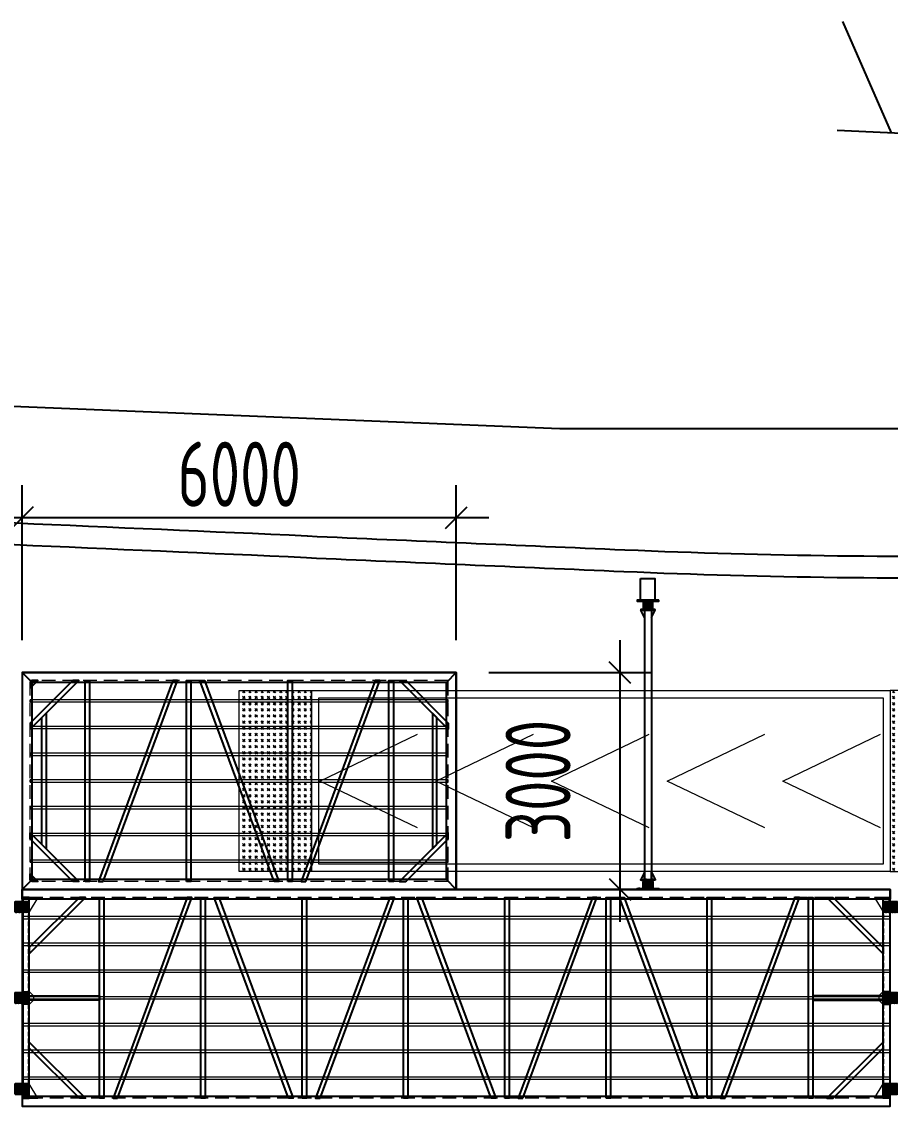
# Model space of a CAD drawing. Header units: millimetres. Extents: x 4 to 2106212, y -117026 to 198097.
# Drawn here: x 1083729 to 1095736, y 123805 to 138809 of the extents above; entities that cross this region are included whole.
import ezdxf

# ---------------------------------------------------------------- set-up
doc = ezdxf.new("R2010")
doc.units = ezdxf.units.MM
for name, pattern in [('CENTER', [0.6, 0.375, -0.075, 0.075, -0.075]), ('CENTER2', [28.575, 19.05, -3.175, 3.175, -3.175]), ('HIDDEN', [9.525, 6.35, -3.175])]:
    doc.linetypes.add(name, pattern=pattern)
for name, color, linetype in [('HR-pontoon', 161, 'Continuous'), ('粗实线', 7, 'Continuous'), ('连接端梁', 130, 'Continuous'), ('铝横梁', 220, 'Continuous')]:
    doc.layers.add(name, color=color, linetype=linetype)
for name, color, linetype, lineweight in [('加强板', 140, 'Continuous', 18), ('抱桩器', 1, 'Continuous', 18), ('橡胶块', 30, 'Continuous', 9), ('虚线', 1, 'CENTER2', 0), ('铝龙骨', 7, 'Continuous', 9)]:
    doc.layers.add(name, color=color, linetype=linetype, lineweight=lineweight)
doc.styles.add('hztxt', font='ros1.shx', dxfattribs={"width": 0.8, "bigfont": 'hztxt.shx'})
doc.linetypes.add('10422', pattern='A,2,[150,AAA.SHX,S=1,R=0,X=0,Y=1],2,[177,AAA.SHX,S=1,R=0,X=0,Y=0.8],1e-09', length=4)
doc.linetypes.add('444', pattern='A,4.5,[145,AAA.SHX,S=1,R=0,X=0,Y=1],4.5,-0.5,[146,AAA.SHX,S=1,R=0,X=0,Y=0],-0.5', length=10)
doc.dimstyles.new('DIM-300', dxfattribs={"dimscale": 300, "dimtxt": 3, "dimasz": 1, "dimexe": 1.5, "dimexo": 1.5, "dimgap": 0.5, "dimtad": 1, "dimdec": 0, "dimzin": 0, "dimdsep": 46, "dimtxsty": 'hztxt', "dimblk": 'OBLIQUE', "dimcen": 0, "dimdle": 1.5, "dimclrd": 9, "dimclre": 9, "dimclrt": 6, "dimadec": 0, "dimazin": 0, "dimtfac": 1, "dimtdec": 0, "dimtix": 1, "dimtofl": 0, "dimtmove": 2, "dimatfit": 0, "dimfxl": 5, "dimtolj": 1, "dimtzin": 0, "dimarcsym": 0})
pattern_1 = [(225, (43212.285, 45564.743), (4.49012806, -4.49012806), []), (225, (43207.795, 45564.743), (4.49012806, -4.49012806), [7.9375, -1.5875, 0, -1.5875])]
pattern_2 = [(225, (-344287.005, -129412.7357), (4.49012806, -4.49012806), []), (225, (-344291.495, -129412.7357), (4.49012806, -4.49012806), [7.9375, -1.5875, 0, -1.5875])]

# ---------------------------------------------------------------- blocks, each defined once
blk = doc.blocks.new('_Oblique')
at = {"color": 0, "linetype": 'ByBlock', "lineweight": -2}
blk.add_line((-0.5, -0.5), (0.5, 0.5), dxfattribs=at)
blk = doc.blocks.new('*D79')
at = {"color": 9, "lineweight": -2, "transparency": 16777216}
for p, q in [((1083736, 130255), (1083736, 132399)), ((1089736, 130255), (1089736, 132399)), ((1083286, 131949), (1090186, 131949))]:
    blk.add_line(p, q, dxfattribs=at)
at = {"layer": 'Defpoints', "color": 0, "transparency": 16777216}
for p in [(1089736, 131949), (1083736, 129805), (1089736, 129805)]:
    blk.add_point(p, dxfattribs=at)
at = {"color": 9, "lineweight": -2, "transparency": 16777216, "xscale": 300, "yscale": 300, "zscale": 300, "rotation": 180}
blk.add_blockref('_Oblique', (1083736, 131949), dxfattribs=at)
at = {"color": 9, "lineweight": -2, "transparency": 16777216, "xscale": 300, "yscale": 300, "zscale": 300}
blk.add_blockref('_Oblique', (1089736, 131949), dxfattribs=at)
at = {"color": 6, "transparency": 16777216, "insert": (1086736, 132549), "char_height": 900, "attachment_point": 5, "style": 'hztxt'}
blk.add_mtext('\\A1;6000', dxfattribs=at)
blk = doc.blocks.new('*D80')
at = {"color": 9, "lineweight": -2, "transparency": 16777216}
for p, q in [((1091999, 130255), (1091999, 126355)), ((1090186, 129805), (1092449, 129805)), ((1090186, 126805), (1092449, 126805))]:
    blk.add_line(p, q, dxfattribs=at)
at = {"layer": 'Defpoints', "color": 0, "transparency": 16777216}
for p in [(1089736, 129805), (1089736, 126805), (1091999, 126805)]:
    blk.add_point(p, dxfattribs=at)
at = {"color": 9, "lineweight": -2, "transparency": 16777216, "xscale": 300, "yscale": 300, "zscale": 300}
for p, rotation in [((1091999, 129805), 90), ((1091999, 126805), 270)]:
    blk.add_blockref('_Oblique', p, dxfattribs=dict(at, rotation=rotation))
at = {"color": 6, "transparency": 16777216, "insert": (1090867, 128305), "char_height": 900, "attachment_point": 5, "rotation": 90, "style": 'hztxt'}
blk.add_mtext('\\A1;3000', dxfattribs=at)
blk = doc.blocks.new('*U581')
at = {"layer": '抱桩器'}
h = blk.add_hatch(dxfattribs=at)
h.set_pattern_fill('GOST_GLASS', color=252, scale=10, angle=90)
h.set_pattern_definition([(135, (-669974.417, -109419.865), (5e-15, 84.852814), [50, -70]), (135, (-669974.417, -109398.65), (5e-15, 84.852814), [20, -100]), (135, (-669995.63, -109419.865), (5e-15, 84.852814), [20, -100])])
h.paths.add_polyline_path([(-3750, 1250), (-3750, -1250), (-4750, -1250), (-4750, 1250)])
h = blk.add_hatch(dxfattribs=at)
h.set_pattern_fill('GOST_GLASS', color=252, scale=10, angle=90)
h.set_pattern_definition([(135, (-673974.717, -109419.865), (5e-15, 84.852814), [50, -70]), (135, (-673974.717, -109398.65), (5e-15, 84.852814), [20, -100]), (135, (-673995.93, -109419.865), (5e-15, 84.852814), [20, -100])])
h.paths.add_polyline_path([(4250, 1250), (4250, -1250), (4750, -1250), (4750, 1250)])
at = {"layer": '抱桩器', "color": 252}
for points in [[(-3750, 1250), (-3750, -1250), (-4750, -1250), (-4750, 1250)], [(4250, -1250), (-3750, -1250), (-3750, 1250), (4250, 1250)], [(4250, 1250), (4250, -1250), (4750, -1250), (4750, 1250)], [(4150, -1150), (-3650, -1150), (-3650, 1150), (4150, 1150)]]:
    blk.add_lwpolyline(points, close=True, dxfattribs=at)
for points in [[(-2284, -650), (-3634, 0), (-2284, 650)], [(-684, -650), (-2034, 0), (-684, 650)], [(916, -650), (-434, 0), (916, 650)], [(2516, -650), (1166, 0), (2516, 650)], [(4116, -650), (2766, 0), (4116, 650)]]:
    blk.add_lwpolyline(points, dxfattribs=at)
blk = doc.blocks.new('*U582')
at = {"color": 0, "linetype": 'ByBlock', "lineweight": -2, "transparency": 16777216}
blk.add_blockref('*U581', (0, 0), dxfattribs=at)
blk = doc.blocks.new('MT-ZP')
at = {"layer": 'HR-pontoon', "color": 252}
for points in [[(668224, 261226), (668224, 258226), (674224, 258226), (674224, 261226)], [(668224, 258226), (668224, 255226), (680224, 255226), (680224, 258226)]]:
    blk.add_lwpolyline(points, close=True, dxfattribs=at)
at = {"color": 252}
blk.add_blockref('*U582', (675974, 259726), dxfattribs=at)
blk = doc.blocks.new('*U75')
blk.add_blockref('MT-ZP', (-692747, -252919))
blk = doc.blocks.new('*U76')
at = {"color": 0, "linetype": 'ByBlock', "lineweight": -2, "transparency": 16777216}
blk.add_blockref('*U75', (0, 0), dxfattribs=at)
blk = doc.blocks.new('*D525')
at = {"color": 9, "lineweight": -2, "transparency": 16777216}
for p, q in [((1071721, 123355), (1071721, 118236)), ((1141796, 123355), (1141796, 118236)), ((1071271, 118686), (1142246, 118686))]:
    blk.add_line(p, q, dxfattribs=at)
at = {"layer": 'Defpoints', "color": 0, "transparency": 16777216}
for p in [(1071721, 123805), (1141796, 123805), (1141796, 118686)]:
    blk.add_point(p, dxfattribs=at)
at = {"color": 9, "lineweight": -2, "transparency": 16777216, "xscale": 300, "yscale": 300, "zscale": 300, "rotation": 180}
blk.add_blockref('_Oblique', (1071721, 118686), dxfattribs=at)
at = {"color": 9, "lineweight": -2, "transparency": 16777216, "xscale": 300, "yscale": 300, "zscale": 300}
blk.add_blockref('_Oblique', (1141796, 118686), dxfattribs=at)
at = {"color": 6, "transparency": 16777216, "insert": (1106759, 119286), "char_height": 900, "attachment_point": 5, "style": 'hztxt'}
blk.add_mtext('\\A1;70075', dxfattribs=at)
blk = doc.blocks.new('连接加强板')
at = {"layer": '加强板'}
blk.add_lwpolyline([(-194915, -559), (-194915, -359), (-195115, -479), (-195115, -559)], close=True, dxfattribs=at)
for centre in [(-195095, -519), (-194995, -519)]:
    blk.add_circle(centre, 9, dxfattribs=at)
blk = doc.blocks.new('*U1220')
at = {"layer": '加强板', "rotation": 90.00000000000001}
blk.add_blockref('连接加强板', (-459, 195015), dxfattribs=at)
blk = doc.blocks.new('*U1221')
at = {"color": 0, "linetype": 'ByBlock', "lineweight": -2, "transparency": 16777216}
blk.add_blockref('*U1220', (0, 0), dxfattribs=at)
blk = doc.blocks.new('*U1222')
at = {"layer": '加强板', "rotation": 90.00000000000001}
blk.add_blockref('连接加强板', (-459, 195015), dxfattribs=at)
blk = doc.blocks.new('*U1223')
at = {"color": 0, "linetype": 'ByBlock', "lineweight": -2, "transparency": 16777216}
blk.add_blockref('*U1222', (0, 0), dxfattribs=at)
blk = doc.blocks.new('*U1224')
at = {"layer": '加强板', "rotation": 90.00000000000001}
blk.add_blockref('连接加强板', (-459, 195015), dxfattribs=at)
blk = doc.blocks.new('*U1225')
at = {"color": 0, "linetype": 'ByBlock', "lineweight": -2, "transparency": 16777216}
blk.add_blockref('*U1224', (0, 0), dxfattribs=at)
blk = doc.blocks.new('*U1226')
at = {"layer": '加强板', "rotation": 90.00000000000001}
blk.add_blockref('连接加强板', (-459, 195015), dxfattribs=at)
blk = doc.blocks.new('*U1227')
at = {"color": 0, "linetype": 'ByBlock', "lineweight": -2, "transparency": 16777216}
blk.add_blockref('*U1226', (0, 0), dxfattribs=at)
blk = doc.blocks.new('*U1228')
at = {"layer": '加强板'}
blk.add_lwpolyline([(10, -90), (-70, -90), (-70, 90), (10, 90), (70, 30), (70, -30), (10, -90)], dxfattribs=at)
for centre in [(-30, 50), (-30, -50)]:
    blk.add_circle(centre, 9, dxfattribs=at)
blk = doc.blocks.new('*U1229')
at = {"color": 0, "linetype": 'ByBlock', "lineweight": -2, "transparency": 16777216}
blk.add_blockref('*U1228', (0, 0), dxfattribs=at)
blk = doc.blocks.new('*U1230')
at = {"layer": '加强板'}
blk.add_lwpolyline([(10, -90), (-70, -90), (-70, 90), (10, 90), (70, 30), (70, -30), (10, -90)], dxfattribs=at)
for centre in [(-30, 50), (-30, -50)]:
    blk.add_circle(centre, 9, dxfattribs=at)
blk = doc.blocks.new('*U1231')
at = {"color": 0, "linetype": 'ByBlock', "lineweight": -2, "transparency": 16777216}
blk.add_blockref('*U1230', (0, 0), dxfattribs=at)
blk = doc.blocks.new('橡胶块')
h = blk.add_hatch()
h.set_pattern_fill('ANSI36', color=2, scale=2)
h.paths.add_polyline_path([(0, 70, 0.414213562), (-10, 80), (-180, 80, 0.414213562), (-190, 70), (-190, -70, 0.414213562), (-180, -80), (-10, -80, 0.414213562), (0, -70)])
h.paths.add_polyline_path([(-166.93, 50, -1), (-153.07, 50, -1)], flags=16)
h.paths.add_polyline_path([(-153.07, -50, -1), (-166.93, -50, -1)], flags=16)
h.paths.add_polyline_path([(-36.93, 50, -1), (-23.07, 50, -1)], flags=16)
h.paths.add_polyline_path([(-23.07, -50, -1), (-36.93, -50, -1)], flags=16)
at = {"layer": '橡胶块', "color": 1, "linetype": 'CENTER', "ltscale": 0.36}
for p, q in [((-167.623, 50), (-152.377, 50)), ((-160, 42.377), (-160, 57.623)), ((-22.377, 50), (-37.623, 50)), ((-30, 42.377), (-30, 57.623)), ((-167.623, -50), (-152.377, -50)), ((-160, -42.377), (-160, -57.623)), ((-22.377, -50), (-37.623, -50)), ((-30, -42.377), (-30, -57.623))]:
    blk.add_line(p, q, dxfattribs=at)
at = {"layer": '橡胶块', "color": 2}
blk.add_lwpolyline([(0, 70), (0, -70, -0.414213562), (-10, -80), (-180, -80, -0.414213562), (-190, -70), (-190, 70, -0.414213562), (-180, 80), (-10, 80, -0.414213562)], format="xyb", close=True, dxfattribs=at)
at = {"layer": '橡胶块', "color": 5}
for centre in [(-160, 50), (-30, 50), (-160, -50), (-30, -50)]:
    blk.add_circle(centre, 6.93, dxfattribs=at)
blk = doc.blocks.new('*U1991')
h = blk.add_hatch()
h.set_pattern_fill('ANSI35', color=4, angle=180)
h.set_pattern_definition(pattern_1)
h.paths.add_polyline_path([(24, -89), (36, -89), (36, -67), (24, -67)])
h.paths.add_polyline_path([(24, -31), (36, -31), (36, 11), (24, 11)])
h.paths.add_polyline_path([(-100, 11), (100, 11), (100, 21), (-100, 21)])
h.paths.add_polyline_path([(-36, -31), (-24, -31), (-24, 11), (-36, 11)])
h.paths.add_polyline_path([(-36, -89), (-24, -89), (-24, -67), (-36, -67)])
h = blk.add_hatch()
h.set_pattern_fill('ANSI35', color=4, angle=180)
h.set_pattern_definition(pattern_2)
h.paths.add_polyline_path([(-129, -116), (-150, -116), (-150, -104), (-129, -104)])
h.paths.add_polyline_path([(111, -116), (-111, -116), (-111, -104), (111, -104)])
h.paths.add_polyline_path([(150, -116), (129, -116), (129, -104), (150, -104)])
h.paths.add_polyline_path([(66, -104), (54, -104), (54, -67), (66, -67)])
h.paths.add_polyline_path([(66, -31), (54, -31), (54, -4), (66, -4)])
h.paths.add_polyline_path([(6, -31), (-6, -31), (-6, -4), (6, -4)])
h.paths.add_polyline_path([(6, -104), (-6, -104), (-6, -67), (6, -67)])
h.paths.add_polyline_path([(-54, -104), (-66, -104), (-66, -67), (-54, -67)])
h.paths.add_polyline_path([(-54, -31), (-66, -31), (-66, -4), (-54, -4)])
at = {"color": 4}
for points in [[(100, 11), (-100, 11), (-100, 21), (100, 21), (100, 11)], [(-36, -89), (-36, 11), (-24, 11), (-24, -89), (-36, -89)], [(24, -89), (24, 11), (36, 11), (36, -89), (24, -89)], [(150, -116), (-150, -116), (-150, -104), (150, -104), (150, -116)], [(-66, -104), (-66, -4), (-54, -4), (-54, -104), (-66, -104)], [(-6, -104), (-6, -4), (6, -4), (6, -104), (-6, -104)], [(54, -104), (54, -4), (66, -4), (66, -104), (54, -104)]]:
    blk.add_lwpolyline(points, dxfattribs=at)
at = {"layer": 'Defpoints', "color": 4}
for points in [[(-100, 21), (-50, 21), (-50, 121), (-100, 21)], [(100, 21), (50, 21), (50, 121), (100, 21)]]:
    blk.add_lwpolyline(points, dxfattribs=at)
at = {"layer": 'Defpoints', "color": 4, "linetype": 'CENTER', "ltscale": 2}
for points in [[(-129, -116), (-111, -116), (-111, -104), (-129, -104)], [(-66, -31), (-54, -31), (-54, -67), (-66, -67)], [(-36, -31), (-24, -31), (-24, -67), (-36, -67)], [(-6, -31), (6, -31), (6, -67), (-6, -67)], [(24, -31), (36, -31), (36, -67), (24, -67)], [(54, -31), (66, -31), (66, -67), (54, -67)], [(129, -116), (111, -116), (111, -104), (129, -104)]]:
    blk.add_lwpolyline(points, close=True, dxfattribs=at)
for points in [[(-120, -99), (-120, -111), (-120, -121)], [(-66, -49), (66, -49)], [(-66, -49), (66, -49)], [(120, -99), (120, -111), (120, -121)]]:
    blk.add_lwpolyline(points, dxfattribs=at)
blk = doc.blocks.new('*U2002')
at = {"layer": '粗实线', "color": 0, "linetype": 'ByBlock', "lineweight": -2, "transparency": 16777216}
blk.add_blockref('*U1991', (0, 0), dxfattribs=at)
blk = doc.blocks.new('*U2003')
h = blk.add_hatch()
h.set_pattern_fill('ANSI35', color=4, angle=180)
h.set_pattern_definition(pattern_1)
h.paths.add_polyline_path([(24, -89), (36, -89), (36, -67), (24, -67)])
h.paths.add_polyline_path([(24, -31), (36, -31), (36, 11), (24, 11)])
h.paths.add_polyline_path([(-100, 11), (100, 11), (100, 21), (-100, 21)])
h.paths.add_polyline_path([(-36, -31), (-24, -31), (-24, 11), (-36, 11)])
h.paths.add_polyline_path([(-36, -89), (-24, -89), (-24, -67), (-36, -67)])
h = blk.add_hatch()
h.set_pattern_fill('ANSI35', color=4, angle=180)
h.set_pattern_definition(pattern_2)
h.paths.add_polyline_path([(-129, -116), (-150, -116), (-150, -104), (-129, -104)])
h.paths.add_polyline_path([(111, -116), (-111, -116), (-111, -104), (111, -104)])
h.paths.add_polyline_path([(150, -116), (129, -116), (129, -104), (150, -104)])
h.paths.add_polyline_path([(66, -104), (54, -104), (54, -67), (66, -67)])
h.paths.add_polyline_path([(66, -31), (54, -31), (54, -4), (66, -4)])
h.paths.add_polyline_path([(6, -31), (-6, -31), (-6, -4), (6, -4)])
h.paths.add_polyline_path([(6, -104), (-6, -104), (-6, -67), (6, -67)])
h.paths.add_polyline_path([(-54, -104), (-66, -104), (-66, -67), (-54, -67)])
h.paths.add_polyline_path([(-54, -31), (-66, -31), (-66, -4), (-54, -4)])
at = {"color": 4}
for points in [[(100, 11), (-100, 11), (-100, 21), (100, 21), (100, 11)], [(-36, -89), (-36, 11), (-24, 11), (-24, -89), (-36, -89)], [(24, -89), (24, 11), (36, 11), (36, -89), (24, -89)], [(150, -116), (-150, -116), (-150, -104), (150, -104), (150, -116)], [(-66, -104), (-66, -4), (-54, -4), (-54, -104), (-66, -104)], [(-6, -104), (-6, -4), (6, -4), (6, -104), (-6, -104)], [(54, -104), (54, -4), (66, -4), (66, -104), (54, -104)]]:
    blk.add_lwpolyline(points, dxfattribs=at)
at = {"layer": 'Defpoints', "color": 4}
for points in [[(-100, 21), (-50, 21), (-50, 121), (-100, 21)], [(100, 21), (50, 21), (50, 121), (100, 21)]]:
    blk.add_lwpolyline(points, dxfattribs=at)
at = {"layer": 'Defpoints', "color": 4, "linetype": 'CENTER', "ltscale": 2}
for points in [[(-129, -116), (-111, -116), (-111, -104), (-129, -104)], [(-66, -31), (-54, -31), (-54, -67), (-66, -67)], [(-36, -31), (-24, -31), (-24, -67), (-36, -67)], [(-6, -31), (6, -31), (6, -67), (-6, -67)], [(24, -31), (36, -31), (36, -67), (24, -67)], [(54, -31), (66, -31), (66, -67), (54, -67)], [(129, -116), (111, -116), (111, -104), (129, -104)]]:
    blk.add_lwpolyline(points, close=True, dxfattribs=at)
for points in [[(-120, -99), (-120, -111), (-120, -121)], [(-66, -49), (66, -49)], [(-66, -49), (66, -49)], [(120, -99), (120, -111), (120, -121)]]:
    blk.add_lwpolyline(points, dxfattribs=at)
blk = doc.blocks.new('*U1990')
at = {"layer": '粗实线', "color": 0, "linetype": 'ByBlock', "lineweight": -2, "transparency": 16777216}
blk.add_blockref('*U2003', (0, 0), dxfattribs=at)
blk = doc.blocks.new('*U1975')
at = {"layer": '粗实线', "color": 4}
for points in [[(-50, 1863), (-50, -1863)], [(50, 1863), (50, -1863)]]:
    blk.add_lwpolyline(points, dxfattribs=at)
at = {"layer": '粗实线', "color": 4, "xscale": -1, "rotation": 179.9999997006857}
blk.add_blockref('*U1990', (0, 1884), dxfattribs=at)
at = {"layer": '粗实线', "color": 4, "rotation": 359.9999997006856}
blk.add_blockref('*U2002', (0, -1884), dxfattribs=at)
blk = doc.blocks.new('*U1964')
at = {"color": 0, "linetype": 'ByBlock', "lineweight": -2, "transparency": 16777216}
blk.add_blockref('*U1975', (0, 0), dxfattribs=at)
blk = doc.blocks.new('jytkjyk')
blk.add_lwpolyline([(475000, 131105), (475200, 131105), (475200, 130805), (475000, 130805)], close=True)
at = {"layer": '粗实线', "color": 252}
for p, q in [((477793, 138809, 100000), (478468, 137273, 100000)), ((477719, 137310, 100000), (479217, 137236, 100000)), ((461524, 133688), (473886, 133179)), ((473886, 133179), (489293, 133185))]:
    blk.add_line(p, q, dxfattribs=at)
at = {"layer": '粗实线', "color": 252, "linetype": '444'}
for centre, radius, start, end in [((-3904691, -99907282), 100134600, 87.49583224, 87.50045294), ((1765367, 29741958), 29638567, 267.4958322, 267.504324), ((478862, 225020), 93605, 267.50432, 271.10178)]:
    blk.add_arc(centre, radius, start, end, dxfattribs=at)
at = {"layer": '粗实线', "color": 252, "linetype": '10422'}
for centre, radius, start, end in [((-3904691, -99907282), 100134300, 87.49583224, 87.50045294), ((1765367, 29741958), 29638867, 267.4958322, 267.504324), ((478862, 225020), 93905, 267.50432, 271.10178)]:
    blk.add_arc(centre, radius, start, end, dxfattribs=at)
blk.add_blockref('*U1964', (475106, 128805))

msp = doc.modelspace()

# ---------------------------------------------------------------- linework, layer by layer
at = {"color": 3}
for points in [[(1089736.3775, 129805.0096), (1089600.3775, 129669.0096), (1083872.3775, 129669.0096), (1083736.3775, 129805.0096), (1089736.3775, 129805.0096)], [(1089736.3775, 126805.0096), (1089600.3775, 126941.0096), (1083872.3775, 126941.0096), (1083736.3775, 126805.0096), (1089736.3775, 126805.0096)], [(1095736.3775, 126805.0093), (1095736.3775, 126669.0093), (1083736.3775, 126669.0093), (1083736.3775, 126805.0093), (1095736.3775, 126805.0093)], [(1095736.3775, 123805.0093), (1095736.3775, 123941.0093), (1083736.3775, 123941.0093), (1083736.3775, 123805.0093), (1095736.3775, 123805.0093)]]:
    msp.add_lwpolyline(points, dxfattribs=at)
at = {"color": 3, "elevation": 0.0005}
for points in [[(1083736.3775, 126805.0096), (1083872.3775, 126941.0096), (1083872.3775, 129669.0096), (1083736.3775, 129805.0096), (1083736.3775, 126805.0096)], [(1089736.3775, 126805.0096), (1089600.3775, 126941.0096), (1089600.3775, 129669.0096), (1089736.3775, 129805.0096), (1089736.3775, 126805.0096)]]:
    msp.add_lwpolyline(points, dxfattribs=at)
at = {"layer": '虚线', "color": 1, "linetype": 'HIDDEN', "ltscale": 30}
for p, q in [((1089625.3775, 129694.0096), (1083847.3775, 129694.0096)), ((1083847.3775, 126916.0096, 0.0005), (1083847.3775, 129694.0096, 0.0005)), ((1089625.3775, 126916.0096, 0.0005), (1089625.3775, 129694.0096, 0.0005)), ((1089625.3775, 126916.0096), (1083847.3775, 126916.0096)), ((1095736.3775, 126694.0093), (1083736.3775, 126694.0093)), ((1095736.3775, 123916.0093), (1083736.3775, 123916.0093))]:
    msp.add_line(p, q, dxfattribs=at)
at = {"layer": '虚线', "color": 1, "linetype": 'HIDDEN', "ltscale": 10}
for p, q in [((1083824.8775, 123916.0093, 0.0005), (1083824.8775, 126694.0093)), ((1095647.8775, 123916.0093, 0.0005), (1095647.8775, 126694.0093))]:
    msp.add_line(p, q, dxfattribs=at)
at = {"layer": '连接端梁', "color": 6}
for points in [[(1083743.8775, 126694.0093), (1083743.8775, 123916.0093), (1083833.8775, 123916.0093), (1083833.8775, 126694.0093)], [(1095728.8775, 126694.0093), (1095728.8775, 123916.0093), (1095638.8775, 123916.0093), (1095638.8775, 126694.0093)]]:
    msp.add_lwpolyline(points, close=True, dxfattribs=at)
at = {"layer": '铝横梁', "color": 243}
for points, elevation in [([(1083868.5907, 129694.0096), (1083847.3775, 129672.7964), (1083847.3775, 129587.9436), (1083953.4435, 129694.0096)], 0.0005), ([(1084606.3775, 126916.0096), (1084606.3775, 129694.0096), (1084666.3775, 129694.0096), (1084666.3775, 126916.0096)], -0.0005), ([(1084855.3391, 126916.0096), (1085881.377, 129694.0096), (1085817.4154, 129694.0096), (1084791.3775, 126916.0096)], -0.0005), ([(1086006.3775, 126916.0096), (1086006.3775, 129694.0096), (1086066.3775, 129694.0096), (1086066.3775, 126916.0096)], -0.0005), ([(1087217.4159, 126916.0096), (1086191.3779, 129694.0096), (1086255.3395, 129694.0096), (1087281.3775, 126916.0096)], -0.0005), ([(1087406.3775, 126916.0096), (1087406.3775, 129694.0096), (1087466.3775, 129694.0096), (1087466.3775, 126916.0096)], -0.0005), ([(1087655.3391, 126916.0096), (1088681.377, 129694.0096), (1088617.4154, 129694.0096), (1087591.3775, 126916.0096)], -0.0005), ([(1088806.3775, 126916.0096), (1088806.3775, 129694.0096), (1088866.3775, 129694.0096), (1088866.3775, 126916.0096)], -0.0005), ([(1084006.3775, 127428.761), (1084006.3775, 129181.2582), (1084066.3775, 129241.2582), (1084066.3775, 127368.761)], -0.0005), ([(1089466.3775, 127428.761), (1089466.3775, 129181.2582), (1089406.3775, 129241.2582), (1089406.3775, 127368.761)], -0.0005), ([(1083868.5907, 126916.0096), (1083847.3775, 126937.2228), (1083847.3775, 127022.0756), (1083953.4435, 126916.0096)], 0.0005), ([(1084806.3775, 123916.0093), (1084806.3775, 126694.0093), (1084866.3775, 126694.0093), (1084866.3775, 123916.0093)], -0.0005), ([(1085055.3391, 123916.0093), (1086081.377, 126694.0093), (1086017.4154, 126694.0093), (1084991.3775, 123916.0093)], -0.0005), ([(1086206.3775, 123916.0093), (1086206.3775, 126694.0093), (1086266.3775, 126694.0093), (1086266.3775, 123916.0093)], -0.0005), ([(1087417.4159, 123916.0093), (1086391.3779, 126694.0093), (1086455.3395, 126694.0093), (1087481.3775, 123916.0093)], -0.0005), ([(1087606.3775, 123916.0093), (1087606.3775, 126694.0093), (1087666.3775, 126694.0093), (1087666.3775, 123916.0093)], -0.0005), ([(1087855.3391, 123916.0093), (1088881.377, 126694.0093), (1088817.4154, 126694.0093), (1087791.3775, 123916.0093)], -0.0005), ([(1089006.3775, 123916.0093), (1089006.3775, 126694.0093), (1089066.3775, 126694.0093), (1089066.3775, 123916.0093)], -0.0005), ([(1090217.4159, 123916.0093), (1089191.3779, 126694.0093), (1089255.3395, 126694.0093), (1090281.3775, 123916.0093)], -0.0005), ([(1090406.3775, 123916.0093), (1090406.3775, 126694.0093), (1090466.3775, 126694.0093), (1090466.3775, 123916.0093)], -0.0005), ([(1090655.3391, 123916.0093), (1091681.377, 126694.0093), (1091617.4154, 126694.0093), (1090591.3775, 123916.0093)], -0.0005), ([(1091806.3775, 123916.0093), (1091806.3775, 126694.0093), (1091866.3775, 126694.0093), (1091866.3775, 123916.0093)], -0.0005), ([(1093017.4159, 123916.0093), (1091991.3779, 126694.0093), (1092055.3395, 126694.0093), (1093081.3775, 123916.0093)], -0.0005), ([(1093206.3775, 123916.0093), (1093206.3775, 126694.0093), (1093266.3775, 126694.0093), (1093266.3775, 123916.0093)], -0.0005), ([(1093455.3391, 123916.0093), (1094481.377, 126694.0093), (1094417.4154, 126694.0093), (1093391.3775, 123916.0093)], -0.0005), ([(1094606.3775, 123916.0093), (1094606.3775, 126694.0093), (1094666.3775, 126694.0093), (1094666.3775, 123916.0093)], -0.0005)]:
    msp.add_lwpolyline(points, close=True, dxfattribs=dict(at, elevation=elevation))
for points in [[(1084434.2761, 129694.0096), (1083847.3775, 129107.111), (1083847.3775, 129022.2582), (1084519.1289, 129694.0096)], [(1089038.4788, 129694.0096), (1089625.3775, 129107.111), (1089625.3775, 129022.2582), (1088953.626, 129694.0096)], [(1084434.2761, 126916.0096), (1083847.3775, 127502.9082), (1083847.3775, 127587.761), (1084519.1289, 126916.0096)], [(1089038.4788, 126916.0096), (1089625.3775, 127502.9082), (1089625.3775, 127587.761), (1088953.626, 126916.0096)], [(1084526.8421, 126694.0093), (1083833.8775, 126001.0447), (1083833.8775, 125916.1919), (1084611.695, 126694.0093)], [(1094945.9128, 126694.0093), (1095638.8775, 126001.0447), (1095638.8775, 125916.1919), (1094861.06, 126694.0093)], [(1084806.3775, 125275.0093), (1083833.8775, 125275.0093), (1083833.8775, 125335.0093), (1084806.3775, 125335.0093)], [(1094666.3775, 125275.0093), (1095638.8775, 125275.0093), (1095638.8775, 125335.0093), (1094666.3775, 125335.0093)], [(1084526.8421, 123916.0093), (1083833.8775, 124608.974), (1083833.8775, 124693.8268), (1084611.695, 123916.0093)], [(1094945.9128, 123916.0093), (1095638.8775, 124608.974), (1095638.8775, 124693.8268), (1094861.06, 123916.0093)]]:
    msp.add_lwpolyline(points, close=True, dxfattribs=at)
at = {"layer": '铝龙骨', "color": 0}
for points in [[(1083847.3775, 129400.0096), (1083847.3775, 129430.0096), (1083847.3775, 129400.0096), (1089625.3775, 129400.0096), (1089625.3775, 129430.0096), (1083847.3775, 129430.0096)], [(1083847.3775, 129030.0096), (1083847.3775, 129060.0096), (1083847.3775, 129030.0096), (1089625.3775, 129030.0096), (1089625.3775, 129060.0096), (1083847.3775, 129060.0096)], [(1083847.3775, 128660.0096), (1083847.3775, 128690.0096), (1083847.3775, 128660.0096), (1089625.3775, 128660.0096), (1089625.3775, 128690.0096), (1083847.3775, 128690.0096)], [(1083847.3775, 128290.0096), (1083847.3775, 128320.0096), (1083847.3775, 128290.0096), (1089625.3775, 128290.0096), (1089625.3775, 128320.0096), (1083847.3775, 128320.0096)], [(1083847.3775, 127920.0096), (1083847.3775, 127950.0096), (1083847.3775, 127920.0096), (1089625.3775, 127920.0096), (1089625.3775, 127950.0096), (1083847.3775, 127950.0096)], [(1083847.3775, 127550.0096), (1083847.3775, 127580.0096), (1083847.3775, 127550.0096), (1089625.3775, 127550.0096), (1089625.3775, 127580.0096), (1083847.3775, 127580.0096)], [(1083847.3775, 127180.0096), (1083847.3775, 127210.0096), (1083847.3775, 127180.0096), (1089625.3775, 127180.0096), (1089625.3775, 127210.0096), (1083847.3775, 127210.0096)], [(1083736.3775, 126400.0093), (1083736.3775, 126430.0093), (1083736.3775, 126400.0093), (1095735.3775, 126400.0093), (1095735.3775, 126430.0093), (1083736.3775, 126430.0093)], [(1083736.3775, 126030.0093), (1083736.3775, 126060.0093), (1083736.3775, 126030.0093), (1095735.3775, 126030.0093), (1095735.3775, 126060.0093), (1083736.3775, 126060.0093)], [(1083736.3775, 125660.0093), (1083736.3775, 125690.0093), (1083736.3775, 125660.0093), (1095735.3775, 125660.0093), (1095735.3775, 125690.0093), (1083736.3775, 125690.0093)], [(1083736.3775, 125290.0093), (1083736.3775, 125320.0093), (1083736.3775, 125290.0093), (1095735.3775, 125290.0093), (1095735.3775, 125320.0093), (1083736.3775, 125320.0093)], [(1083736.3775, 124920.0093), (1083736.3775, 124950.0093), (1083736.3775, 124920.0093), (1095735.3775, 124920.0093), (1095735.3775, 124950.0093), (1083736.3775, 124950.0093)], [(1083736.3775, 124550.0093), (1083736.3775, 124580.0093), (1083736.3775, 124550.0093), (1095735.3775, 124550.0093), (1095735.3775, 124580.0093), (1083736.3775, 124580.0093)], [(1083736.3775, 124180.0093), (1083736.3775, 124210.0093), (1083736.3775, 124180.0093), (1095735.3775, 124180.0093), (1095735.3775, 124210.0093), (1083736.3775, 124210.0093)]]:
    msp.add_lwpolyline(points, dxfattribs=at)

# ---------------------------------------------------------------- block references
for name, p in [('jytkjyk', (617280.9173, -0.001, 0.0005)), ('*U76', (1108258.8937, 121497.9818)), ('*U1221', (1095618.8775, 126594.0093)), ('*U1229', (1083823.8775, 125305.0093))]:
    msp.add_blockref(name, p)
at = {"xscale": -1}
for name, p in [('*U1225', (1083853.8775, 126594.0093)), ('*U1231', (1095648.8775, 125305.0093))]:
    msp.add_blockref(name, p, dxfattribs=at)
at = {"rotation": 180}
msp.add_blockref('*U1227', (1083853.8775, 124016.0093), dxfattribs=at)
at = {"xscale": -1, "rotation": 180}
msp.add_blockref('*U1223', (1095618.8775, 124016.0093), dxfattribs=at)
at = {"layer": '橡胶块'}
for p in [(1083823.8775, 126564.0093), (1095838.8775, 126564.0093), (1083823.8775, 125305.0093), (1095838.8775, 125305.0093), (1083823.8775, 124046.0093), (1095838.8775, 124046.0093)]:
    msp.add_blockref('橡胶块', p, dxfattribs=at)

# ---------------------------------------------------------------- dimensions: what is measured, and where the dimension line sits
for base, p1, p2, picture, middle in [((1089736.3767, 131948.924), (1083736.3767, 129805.0103), (1089736.3767, 129805.0103), '*D79', (1086736.3767, 132548.924)), ((1141796.3769, 118686.4269), (1071721.3775, 123805.0093), (1141796.3769, 123805.0096), '*D525', (1106758.8772, 119286.4269))]:
    dim = msp.add_linear_dim(base=base, p1=p1, p2=p2, dimstyle='DIM-300')
    dim.commit()
    dim.dimension.update_dxf_attribs({"geometry": picture, "text_midpoint": middle})
dim = msp.add_linear_dim(base=(1091999.3879, 126805.0103), p1=(1089736.3767, 129805.0103), p2=(1089736.3767, 126805.0103), angle=90, dimstyle='DIM-300')
dim.commit()
dim.dimension.update_dxf_attribs({"geometry": '*D80', "text_midpoint": (1090867.3709, 128305.0103), "dimtype": 160})

doc.saveas('drawing.dxf')
